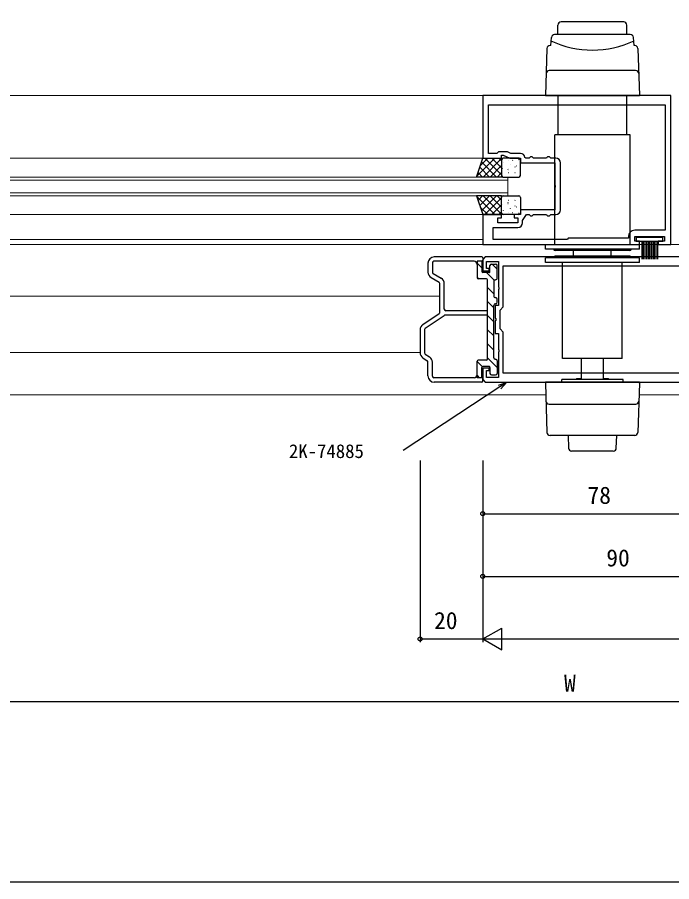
# Model space of a CAD drawing. Units: millimetres, scale not verified. Extents: x -437 to 438, y -681 to 678.
# Drawn here: x -187.8 to 21.1, y -681 to -405 of the extents above; entities that cross this region are included whole.
import ezdxf
from ezdxf.enums import TextEntityAlignment as Align

# ---------------------------------------------------------------- set-up
doc = ezdxf.new("R2010")
doc.units = ezdxf.units.MM
doc.header["$LTSCALE"] = 4
for name, color, linetype in [('0-2_YKK_11', 7, 'Continuous'), ('0-4_YKK_13', 4, 'Continuous'), ('0-6_YKK_D', 6, 'Continuous'), ('0-7_YKK_ZWAK', 7, 'Continuous')]:
    doc.layers.add(name, color=color, linetype=linetype)
doc.layers.add('0-3_YKK_12', color=2, linetype='Continuous', lineweight=18)
doc.styles.add('ＭＳ ゴシック', font='')
doc.styles.get('ＭＳ ゴシック').set_extended_font_data('MS Gothic')

msp = doc.modelspace()

# ---------------------------------------------------------------- linework, layer by layer
at = {"layer": '0-2_YKK_11'}
for p, q in [((-37.4, -433.001), (19, -433.001)), ((-14.4, -466.501), (-14.4, -451.501)), ((-38.4, -481.501), (-39.2, -482.301)), ((38.8, -481.501), (-38.4, -481.501)), ((29.9, -518.601), (-32.7, -518.601)), ((-39.2, -520.701), (-38.4, -521.501))]:
    msp.add_line(p, q, dxfattribs=at)
for points in [[(20.8, -430.001), (-39.2, -430.001), (-39.2, -450.001), (-33.2, -450.001), (-33.2, -449.001), (-32.7, -449.001), (-30.555, -450.001), (-27.2, -450.001), (-27.2, -451.501), (-16.2, -451.501), (-16.2, -458.543), (-16.08, -458.726), (-16.08, -459.276), (-16.2, -459.459), (-16.2, -466.501), (-27.2, -466.501), (-27.2, -468.001), (-29.2, -468.001), (-29.2, -469.001), (-28, -469.001), (-28, -470.601), (-34.4, -470.601), (-34.4, -469.001), (-33.2, -469.001), (-33.2, -468.001), (-39.2, -468.001), (-39.2, -477.501), (10.8, -477.501), (10.8, -476.501), (9.3, -476.501), (9.3, -475.001), (18.8, -475.001), (18.8, -476.501), (16.8, -476.501), (16.8, -477.501), (20.8, -477.501)], [(29.9, -518.601), (-32.7, -518.601), (-32.7, -505.501), (-33.7, -504.501), (-33.7, -498.501), (-32.7, -497.501), (-32.7, -484.401), (29.9, -484.401), (30.5, -483.801), (34, -483.801), (34, -499.101), (37, -499.101), (37, -503.901), (34, -503.901), (34, -519.201), (30.5, -519.201)]]:
    msp.add_lwpolyline(points, close=True, dxfattribs=at)
for points in [[(-37.4, -433.001), (19, -433.001), (19, -473.001), (9.3, -473.001)], [(-27.2, -448.501), (-30.228, -448.501), (-31.3, -448.001), (-34.2, -448.001), (-34.7, -448.501), (-37.4, -448.501), (-37.4, -433.001)], [(-15.9, -450.001), (-17.5, -450.001), (-17.7, -449.801), (-17.9, -449.601), (-18.5, -449.601), (-18.7, -449.801), (-18.9, -450.001), (-23, -450.001), (-23.2, -449.801), (-23.4, -449.601), (-24, -449.601), (-24.2, -449.801), (-24.4, -450.001), (-25.425, -450.001), (-25.721, -449.751)], [(-26.5, -470.601), (-26.5, -469.857), (-25.2, -468.001), (-24.4, -468.001), (-24.2, -468.201), (-24, -468.401), (-23.4, -468.401), (-23.2, -468.201), (-23, -468.001), (-18.9, -468.001), (-18.7, -468.201), (-18.5, -468.401), (-17.9, -468.401), (-17.7, -468.201), (-17.5, -468.001), (-15.9, -468.001)], [(7.3, -475.001), (7.3, -475.501), (-11.9, -475.501), (-12.2, -475.801), (-12.4, -476.001), (-35.9, -476.001), (-35.9, -472.101), (-28, -472.101)], [(-39.2, -482.301), (-39.2, -486.001), (-37.2, -486.001), (-37.2, -485.201), (-38, -485.201), (-38, -483.001), (-34.2, -483.001), (-34.2, -491.043), (-34.08, -491.226), (-34.08, -491.776), (-34.2, -491.959), (-34.2, -497.001), (-35.2, -497.001), (-35.2, -501.043), (-35.08, -501.226), (-35.08, -501.776), (-35.2, -501.959), (-35.2, -506.001), (-34.2, -506.001), (-34.2, -511.043), (-34.08, -511.226), (-34.08, -511.776), (-34.2, -511.959), (-34.2, -520.001), (-38, -520.001), (-38, -517.801), (-37.2, -517.801), (-37.2, -517.001), (-39.2, -517.001), (-39.2, -520.701)], [(-38.4, -521.501), (38.8, -521.501)]]:
    msp.add_lwpolyline(points, dxfattribs=at)
for centre, radius, start, end in [((-27.2, -450.001), 1.5, 9.59408, 89.99999), ((-15.9, -451.501), 1.5, 0.00001, 89.99999), ((-15.9, -466.501), 1.5, 270.00001, 359.99999), ((-28, -470.601), 1.5, 270.00001, 359.99999), ((9.3, -475.001), 2, 90.00001, 179.99999)]:
    msp.add_arc(centre, radius, start, end, dxfattribs=at)
at = {"layer": '0-3_YKK_12'}
for p, q in [((-193.95, -430.001), (-39.2, -430.001)), ((-193.95, -450.001), (-39.2, -450.001)), ((-193.95, -456.001), (-31.2, -456.001)), ((-31.2, -457.001), (-193.95, -457.001)), ((-31.2, -456.001), (-31.2, -462.001)), ((-193.95, -461.001), (-31.2, -461.001)), ((-31.2, -462.001), (-193.95, -462.001)), ((-193.95, -468.001), (-39.2, -468.001)), ((-193.95, -476.001), (-39.2, -476.001)), ((-193.95, -477.501), (135.595, -477.501)), ((-193.95, -494.001), (-52.9, -494.001)), ((-193.95, -512), (-59.2, -512)), ((-193.95, -525.501), (-19.083, -525.501)), ((10.682, -525.501), (135.595, -525.501))]:
    msp.add_line(p, q, dxfattribs=at)
at = {"layer": '0-4_YKK_13'}
for p, q in [((-15.2, -410.501), (-15.2, -407.501)), ((5.8, -406.501), (-14.2, -406.501)), ((6.8, -410.501), (6.8, -407.501)), ((7.882, -410.501), (-16.282, -410.501)), ((-17.5, -414.001), (-17.279, -411.415)), ((9.1, -414.001), (8.878, -411.415)), ((-18.733, -414.97), (-19.2, -430.001)), ((-17.5, -414.001), (-17.733, -414.001)), ((9.332, -414.001), (9.1, -414.001)), ((10.332, -414.97), (10.8, -430.001)), ((9.566, -422.001), (-17.966, -422.001)), ((-19.2, -430.001), (10.8, -430.001)), ((-15.2, -430.001), (-15.2, -442.501)), ((6.8, -442.501), (6.8, -430.001)), ((-16.2, -477.501), (-16.2, -442.501)), ((7.8, -442.501), (-16.2, -442.501)), ((7.8, -477.501), (7.8, -442.501)), ((-41.2, -456.001), (-39.2, -450.001)), ((-41.127, -455.781), (-35.347, -450.001)), ((-40.004, -452.413), (-37.592, -450.001)), ((-39.595, -451.185), (-34.78, -456.001)), ((-39.2, -450.001), (-33.2, -450.001)), ((-39.102, -456.001), (-33.2, -450.099)), ((-38.535, -450.001), (-33.2, -455.335)), ((-36.857, -456.001), (-33.2, -452.344)), ((-36.29, -450.001), (-33.2, -453.09)), ((-34.045, -450.001), (-33.2, -450.845)), ((-33.2, -450.001), (-33.2, -456.001)), ((-33.2, -450.501), (-33.2, -455.501)), ((-33.106, -452.628), (-33.098, -452.635)), ((-27.7, -450.001), (-32.7, -450.001)), ((-32.58, -451.236), (-32.556, -451.279)), ((-31.123, -450.809), (-31.116, -450.815)), ((-30.388, -451.879), (-30.364, -451.922)), ((-29.709, -450.637), (-29.62, -450.684)), ((-28.498, -452.47), (-28.474, -452.514)), ((-27.764, -450.445), (-27.74, -450.489)), ((-27.2, -455.501), (-27.2, -450.501)), ((-40.718, -454.553), (-39.27, -456.001)), ((-40.157, -452.869), (-37.025, -456.001)), ((-34.612, -456.001), (-33.2, -454.589)), ((-33.012, -453.312), (-32.988, -453.356)), ((-31.233, -453.527), (-31.145, -453.573)), ((-31.122, -453.903), (-31.098, -453.947)), ((-30.938, -454.57), (-30.931, -454.576)), ((-28.931, -454.546), (-28.907, -454.59)), ((-28.918, -452.784), (-28.911, -452.79)), ((-33.2, -456.001), (-41.2, -456.001)), ((-32.7, -456.001), (-27.7, -456.001)), ((-31.555, -455.98), (-31.543, -456.001)), ((-33.2, -462.001), (-41.2, -462.001)), ((-41.2, -462.001), (-39.2, -468.001)), ((-41.127, -462.221), (-35.347, -468.001)), ((-40.718, -463.449), (-39.27, -462.001)), ((-40.157, -465.133), (-37.025, -462.001)), ((-39.595, -466.816), (-34.78, -462.001)), ((-39.102, -462.001), (-33.2, -467.903)), ((-38.535, -468.001), (-33.2, -462.667)), ((-36.857, -462.001), (-33.2, -465.658)), ((-34.612, -462.001), (-33.2, -463.413)), ((-33.2, -468.001), (-33.2, -462.001)), ((-33.2, -467.501), (-33.2, -462.501)), ((-32.7, -462.001), (-27.7, -462.001)), ((-31.555, -462.022), (-31.543, -462.001)), ((-30.938, -463.432), (-30.931, -463.426)), ((-28.931, -463.455), (-28.907, -463.412)), ((-27.2, -462.501), (-27.2, -467.501)), ((-40.004, -465.589), (-37.592, -468.001)), ((-36.29, -468.001), (-33.2, -464.912)), ((-33.106, -465.374), (-33.098, -465.367)), ((-33.012, -464.69), (-32.988, -464.646)), ((-31.233, -464.475), (-31.145, -464.429)), ((-31.122, -464.098), (-31.098, -464.055)), ((-30.388, -466.123), (-30.364, -466.079)), ((-28.918, -465.218), (-28.911, -465.211)), ((-28.498, -465.532), (-28.474, -465.488)), ((-39.2, -468.001), (-33.2, -468.001)), ((-34.045, -468.001), (-33.2, -467.157)), ((-27.7, -468.001), (-32.7, -468.001)), ((-32.58, -466.766), (-32.556, -466.722)), ((-31.123, -467.193), (-31.116, -467.186)), ((-29.709, -467.365), (-29.62, -467.318)), ((-27.764, -467.557), (-27.74, -467.513)), ((11.55, -476.471), (11.55, -482.271)), ((12.05, -476.471), (12.05, -482.271)), ((12.55, -476.471), (12.55, -482.271)), ((13.05, -476.471), (13.05, -482.271)), ((13.55, -476.471), (13.55, -482.271)), ((14.05, -476.471), (14.05, -482.271)), ((14.55, -476.471), (14.55, -482.271)), ((15.05, -476.471), (15.05, -482.271)), ((15.55, -476.471), (15.55, -482.271)), ((16.05, -476.471), (16.05, -482.271)), ((16.55, -476.471), (16.55, -482.271)), ((-19.2, -477.501), (10.8, -477.501)), ((-19.2, -479.001), (-19.2, -477.501)), ((10.8, -479.001), (-19.2, -479.001)), ((7.7, -479.501), (-16.1, -479.501)), ((-10.2, -481.301), (-10.2, -479.501)), ((-10.2, -481.301), (-10.2, -479.501)), ((1.8, -481.301), (1.8, -479.501)), ((1.8, -481.301), (1.8, -479.501)), ((10.8, -479.001), (10.8, -477.501)), ((-42, -482.901), (-54.8, -482.901)), ((-39.5, -481.501), (-54.7, -481.501)), ((-39.5, -482.901), (-41, -482.901)), ((-41, -482.901), (-41, -488.201)), ((-39.5, -482.901), (-39.5, -486.201)), ((-39.2, -481.801), (-39.2, -482.601)), ((-19.2, -483.301), (-19.2, -481.801)), ((7.7, -481.301), (-16.1, -481.301)), ((-56.7, -483.501), (-56.7, -486.348)), ((-55.3, -483.401), (-55.3, -486.406)), ((-41, -483.488), (-39.5, -484.988)), ((-36.9, -486.201), (-36.9, -484.301)), ((-36.4, -483.801), (-35.1, -483.801)), ((-36.197, -483.801), (-34.6, -485.397)), ((-34.6, -488.301), (-34.6, -484.301)), ((10.8, -483.301), (-19.2, -483.301)), ((-13.7, -513.901), (-13.7, -483.301)), ((5.3, -513.901), (5.3, -483.301)), ((-55.702, -488.079), (-53.15, -489.557)), ((-55.051, -486.838), (-52.498, -488.316)), ((-41, -487.978), (-40.477, -488.501)), ((-38, -488.501), (-40.7, -488.501)), ((-37.2, -486.501), (-39.2, -486.501)), ((-37.987, -486.501), (-35.547, -488.941)), ((-52.9, -499.137), (-52.9, -489.989)), ((-51.5, -498.201), (-51.5, -490.047)), ((-37.7, -514.201), (-37.7, -488.801)), ((-37.7, -491.278), (-35.7, -493.278)), ((-35.7, -489.301), (-35.7, -494.001)), ((-35.2, -488.801), (-35.1, -488.801)), ((-37.7, -495.768), (-35.7, -497.768)), ((-35.2, -494.501), (-35.1, -494.501)), ((-35.1, -496.501), (-35.2, -496.501)), ((-34.6, -496.001), (-34.6, -495.001)), ((-58.328, -503.106), (-53.119, -499.55)), ((-37.7, -498.701), (-51, -498.701)), ((-35.7, -513.701), (-35.7, -497.001)), ((-57.582, -504.292), (-51.57, -500.188)), ((-37.7, -500.101), (-51.288, -500.101)), ((-37.7, -500.258), (-35.7, -502.258)), ((-59.2, -504.757), (-59.2, -512.044)), ((-57.8, -504.705), (-57.8, -512.097)), ((-37.7, -504.748), (-35.7, -506.748)), ((-37.7, -509.238), (-35.7, -511.238)), ((-57.581, -512.511), (-56.177, -513.464)), ((-58.324, -513.699), (-56.92, -514.652)), ((-56.7, -519.501), (-56.7, -515.066)), ((-55.3, -519.601), (-55.3, -515.119)), ((-41, -520.101), (-41, -514.801)), ((-41, -514.918), (-39.367, -516.552)), ((-38, -514.501), (-40.7, -514.501)), ((-37.7, -513.728), (-34.6, -516.828)), ((-35.2, -514.201), (-35.1, -514.201)), ((-34.6, -514.701), (-34.6, -518.701)), ((5.3, -513.901), (-13.7, -513.901)), ((-7.7, -520.501), (-7.7, -513.901)), ((-39.5, -520.101), (-39.5, -516.801)), ((-37.2, -516.501), (-39.2, -516.501)), ((-36.9, -516.801), (-36.9, -518.701)), ((-42, -520.101), (-54.8, -520.101)), ((-39.5, -521.501), (-54.7, -521.501)), ((-41, -519.409), (-40.308, -520.101)), ((-39.5, -520.101), (-41, -520.101)), ((-39.2, -521.201), (-39.2, -520.401)), ((-36.401, -519.201), (-35.101, -519.201)), ((10.8, -521.501), (-19.2, -521.501)), ((10.491, -521.501), (-18.891, -521.501)), ((5.6, -520.701), (-14, -520.701)), ((-14, -521.501), (-14, -520.701)), ((-7.7, -520.401), (-8.876, -520.401)), ((0.475, -520.401), (-0.7, -520.401)), ((5.6, -521.501), (5.6, -520.701)), ((-19.191, -521.81), (-18.729, -537.53)), ((10.791, -521.81), (10.328, -537.53)), ((-18.023, -528.501), (9.623, -528.501)), ((9.329, -538.501), (-17.729, -538.501)), ((-11.943, -538.501), (-11.828, -542.529)), ((3.427, -542.529), (3.542, -538.501)), ((2.428, -543.501), (-10.829, -543.501))]:
    msp.add_line(p, q, dxfattribs=at)
msp.add_lwpolyline([(18.3, -475.272), (9.8, -475.272), (9.8, -476.472), (18.3, -476.472)], close=True, dxfattribs=at)
for points in [[(10.8, -483.301), (10.8, -481.801), (-19.2, -481.801)], [(-7.7, -520.501), (-0.7, -520.501), (-0.7, -513.901)]]:
    msp.add_lwpolyline(points, dxfattribs=at)
for centre, radius, start, end in [((-14.2, -407.501), 1, 90, 180), ((5.8, -407.501), 1, 0, 90), ((-16.282, -411.501), 1, 90, 175.10091), ((7.882, -411.501), 1, 4.89909, 90), ((-4.2, -384.042), 31.413, 244.95126, 295.04874), ((-17.733, -415.001), 1, 90, 178.09085), ((9.332, -415.001), 1, 1.90915, 90), ((-17.966, -423.001), 1, 90, 178.09085), ((9.566, -423.001), 1, 1.90915, 90), ((-32.7, -450.501), 0.5, 90, 180), ((-27.7, -450.501), 0.5, 0, 90), ((-32.7, -455.501), 0.5, 180, 270), ((-27.7, -455.501), 0.5, 270, 0), ((-32.7, -462.501), 0.5, 90, 180), ((-27.7, -462.501), 0.5, 0, 90), ((-32.7, -467.501), 0.5, 180, 270), ((-27.7, -467.501), 0.5, 270, 0), ((-16.1, -479.001), 0.5, 180, 270), ((7.7, -479.001), 0.5, 270, 0), ((-54.7, -483.501), 2, 89.99987, 179.99987), ((-54.8, -483.401), 0.5, 89.99987, 179.99987), ((-42, -483.901), 1, 359.99987, 89.99987), ((-39.5, -481.801), 0.3, 359.99987, 89.99987), ((-39.5, -482.601), 0.3, 269.99987, 359.99987), ((-16.1, -481.801), 0.5, 90, 180), ((7.7, -481.801), 0.5, 0, 90), ((-36.4, -484.301), 0.5, 90.00346, 180.00346), ((-35.1, -484.301), 0.5, 0.00346, 90.00346), ((-54.7, -486.348), 2, 179.99987, 239.93091), ((-54.8, -486.406), 0.5, 179.99987, 239.93091), ((-53.5, -490.047), 2, 359.99987, 59.93091), ((-40.7, -488.201), 0.3, 179.99987, 269.99987), ((-39.2, -486.201), 0.3, 179.99987, 269.99987), ((-38, -488.801), 0.3, 359.99987, 89.99987), ((-37.2, -486.201), 0.3, 269.99987, 0.00346), ((-35.1, -488.301), 0.5, 269.99987, 0.00346), ((-53.4, -489.989), 0.5, 359.99987, 59.93091), ((-35.2, -489.301), 0.5, 89.9999, 179.99987), ((-35.2, -494.001), 0.5, 179.99987, 270.00346), ((-35.2, -497.001), 0.5, 90.0285, 179.99987), ((-35.1, -495.001), 0.5, 0.00346, 90.00346), ((-35.1, -496.001), 0.5, 270.00346, 0.00346), ((-53.4, -499.137), 0.5, 304.31737, 359.99987), ((-51, -498.201), 0.5, 179.99987, 269.99987), ((-51.288, -500.601), 0.5, 89.99987, 124.31737), ((-57.2, -504.758), 2, 124.31737, 179.99698), ((-57.3, -504.705), 0.5, 124.31737, 179.99698), ((-57.2, -512.044), 2, 179.99698, 235.8318), ((-57.3, -512.097), 0.5, 179.99698, 235.8318), ((-57.2, -515.066), 0.5, 359.99987, 55.8318), ((-57.3, -515.119), 2, 359.99987, 55.8318), ((-40.7, -514.801), 0.3, 89.99987, 179.99987), ((-38, -514.201), 0.3, 269.99987, 359.99987), ((-35.2, -513.701), 0.5, 179.99987, 269.99987), ((-35.1, -514.701), 0.5, 359.99628, 89.99987), ((-39.2, -516.801), 0.3, 89.99987, 179.99987), ((-37.2, -516.801), 0.3, 359.99628, 89.99987), ((-36.4, -518.701), 0.5, 179.99628, 269.99628), ((-35.1, -518.701), 0.5, 269.99628, 359.99628), ((-54.7, -519.501), 2, 179.99987, 269.99987), ((-54.8, -519.601), 0.5, 179.99987, 269.99987), ((-42, -519.101), 1, 269.99987, 359.99987), ((-39.5, -520.401), 0.3, 359.99987, 89.99987), ((-39.5, -521.201), 0.3, 269.99987, 359.99987), ((-18.891, -521.801), 0.3, 90, 181.68468), ((-8.876, -521.201), 0.8, 90, 141.31781), ((0.475, -521.201), 0.8, 38.68219, 90), ((10.491, -521.801), 0.3, 358.31532, 90), ((-18.023, -527.501), 1, 181.68468, 270), ((9.623, -527.501), 1, 270, 358.31532), ((-17.729, -537.501), 1, 181.68468, 270), ((9.329, -537.501), 1, 270, 358.31532), ((-10.829, -542.501), 1, 181.63658, 270), ((2.428, -542.501), 1, 270, 358.36342)]:
    msp.add_arc(centre, radius, start, end, dxfattribs=at)
at = {"layer": '0-6_YKK_D'}
for p, q in [((-59.2, -546.501), (-59.2, -604.501)), ((-39.2, -546.501), (-39.2, -604.501)), ((-39.2, -546.501), (-39.2, -604.501)), ((-39.2, -546.501), (-39.2, -584.501)), ((-39.2, -546.501), (-39.2, -564.501)), ((-39.2, -563.501), (38.8, -563.501)), ((-39.2, -583.501), (50.8, -583.501)), ((-39.2, -603.501), (-33.138, -600.001)), ((-33.138, -607.001), (-33.138, -600.001)), ((-59.2, -603.501), (-39.2, -603.501)), ((-39.2, -603.501), (-33.138, -607.001)), ((-39.2, -603.501), (-27.076, -603.501)), ((-32.2, -603.501), (306.3, -603.501)), ((-344.7, -623.501), (326.3, -623.501))]:
    msp.add_line(p, q, dxfattribs=at)
for points in [[(-31.637, -521.644), (-33.769, -523.043), (-64.624, -543.303)], [(-34.144, -522.472), (-31.637, -521.644), (-33.394, -523.615)]]:
    msp.add_lwpolyline(points, dxfattribs=at)
for centre in [(-39.2, -563.501), (-39.2, -583.501), (-59.2, -603.501)]:
    msp.add_circle(centre, 0.637, dxfattribs=at)
at = {"layer": '0-7_YKK_ZWAK'}
msp.add_lwpolyline([(-436.7, -681), (438.3, -681), (438.3, 644)], dxfattribs=at)

# ---------------------------------------------------------------- texts
at = {"layer": '0-6_YKK_D', "style": 'ＭＳ ゴシック'}
for s, height, p in [('2K-74885', 4.399, (-101.083, -547.046)), ('78', 5.499, (-5.761, -562.001)), ('90', 5.499, (0.239, -582.001)), ('20', 5.499, (-54.74, -602.001)), ('W', 5.499, (-13.248, -622.001))]:
    msp.add_text(s, height=height, dxfattribs=at).set_placement(p, align=Align.BOTTOM_LEFT)

doc.saveas('drawing.dxf')
